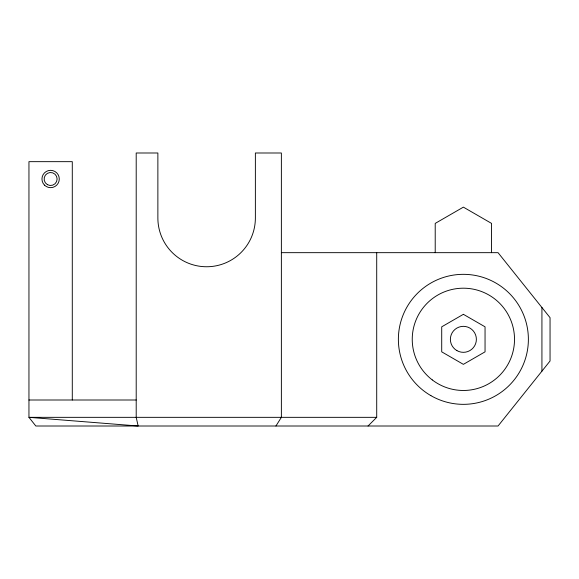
<?xml version="1.0" encoding="UTF-8"?>
<svg xmlns="http://www.w3.org/2000/svg" width="579" height="579" viewBox="0 0 579 579"><rect width="100%" height="100%" fill="white"/><g stroke="black" fill="none" stroke-linecap="round" stroke-linejoin="round"><path stroke-width="0.87" d="M275.93 426.006L281.372 417.336L281.372 152.994L255.375 152.994L255.375 218.001A48.752 48.752 0 0 1 206.623 266.753A48.752 48.752 0 0 1 157.872 218.001L157.872 152.994L136.203 152.994L136.203 417.336L138.149 426.006L28.95 417.336L28.95 161.664L72.288 161.664L72.288 400.002M368.041 426.006L376.712 417.336L376.712 252.668M281.372 252.668L498.049 252.668L550.05 317.668L550.05 360.999L498.049 426.006L35.826 426.006L28.95 417.336L376.712 417.336M28.95 400.002L136.203 400.002M541.93 307.514L541.93 371.153M491.549 252.668L491.549 223.4L463.381 207.137L435.213 223.4L435.213 252.668M463.381 314.317L441.712 326.824L441.712 351.844L463.381 364.357L485.05 351.844L485.05 326.824L463.381 314.317M47.369 184.629A6.499 6.499 0 0 0 57.118 178.998A6.499 6.499 0 0 0 47.369 173.367A6.499 6.499 0 0 0 47.369 184.629M44.489 185.128A8.671 8.671 0 0 0 58.986 181.241A8.671 8.671 0 0 0 48.375 170.624A8.671 8.671 0 0 0 44.489 185.128M456.882 350.592A12.999 12.999 0 0 0 476.379 339.337A12.999 12.999 0 0 0 456.882 328.076A12.999 12.999 0 0 0 456.882 350.592M430.877 395.631A65 65 0 0 0 528.381 339.337A65 65 0 0 0 430.877 283.044A65 65 0 0 0 430.877 395.631M432.252 379.904A51.133 51.133 0 0 0 514.08 346.01A51.133 51.133 0 0 0 443.811 292.091A51.133 51.133 0 0 0 432.252 379.904"/></g></svg>
